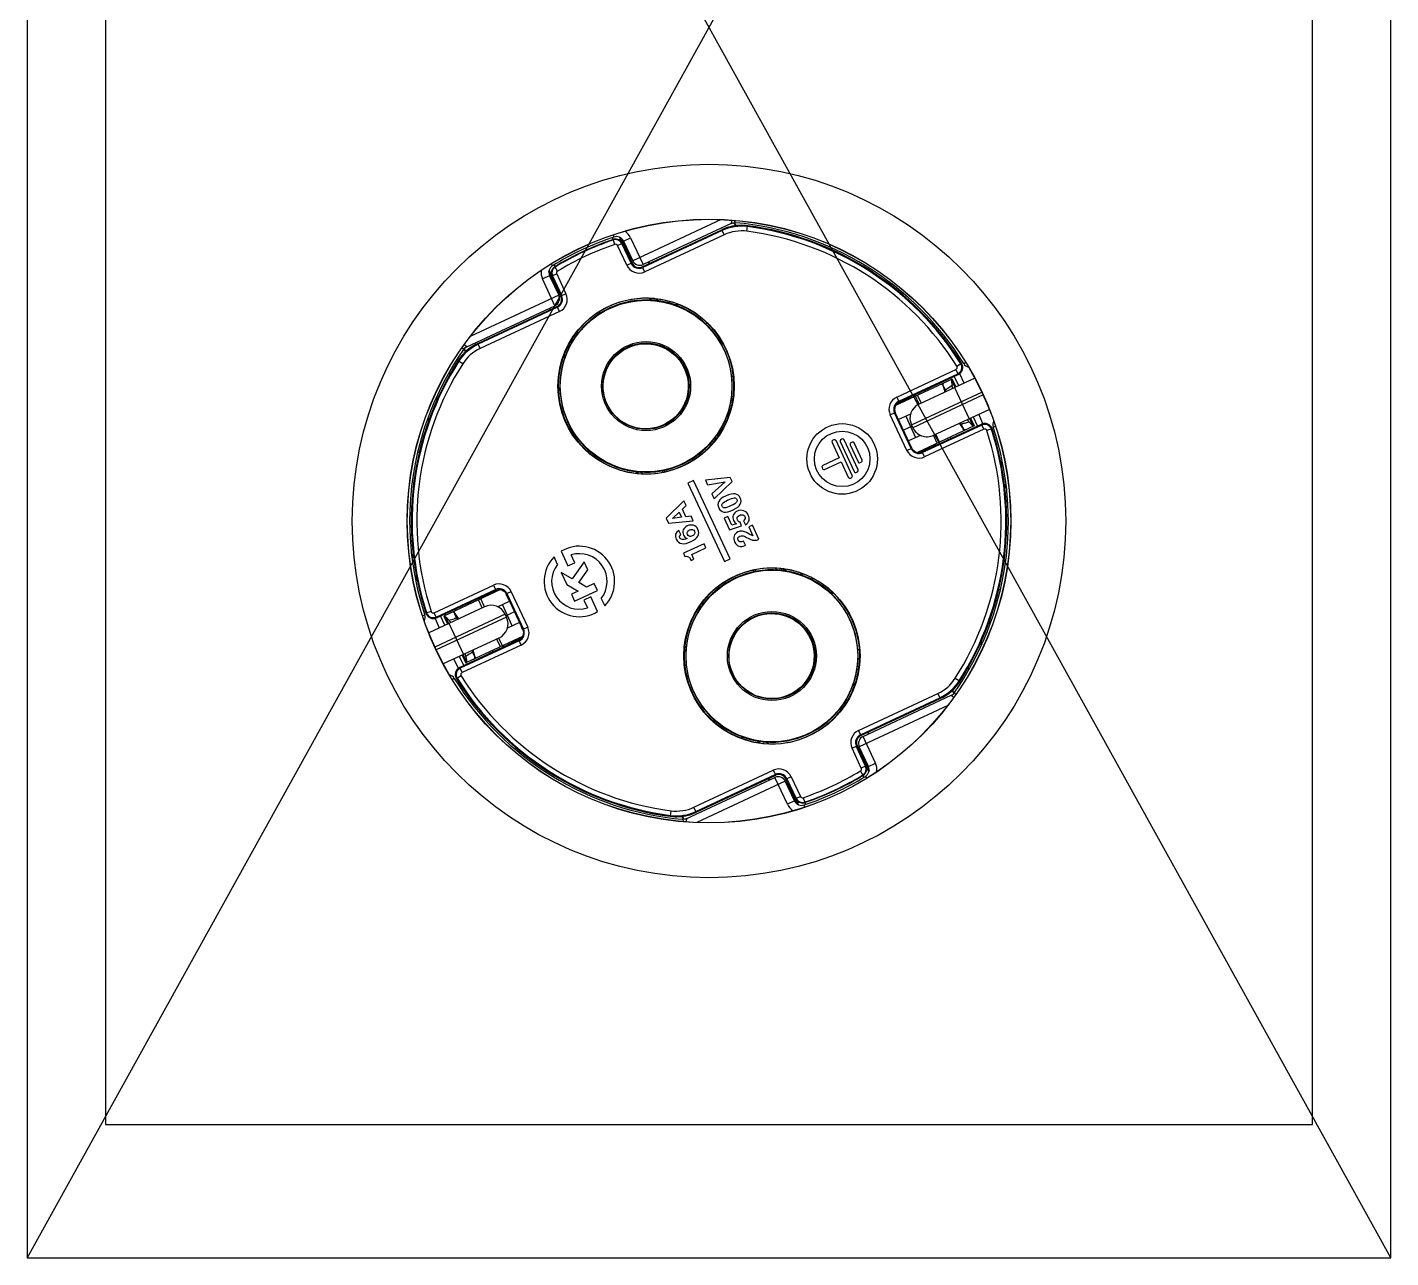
# Model space of a CAD drawing. Header units: millimetres. Extents: x -33000 to 294000, y 0 to 42408.
# Drawn here: x 9940 to 10027, y 3505.7 to 3584.2 of the extents above; entities that cross this region are included whole.
import ezdxf

# ---------------------------------------------------------------- set-up
doc = ezdxf.new("R2010")
doc.units = ezdxf.units.MM
doc.header["$LTSCALE"] = 50
doc.layers.add('arch', color=8, linetype='Continuous')

msp = doc.modelspace()

# ---------------------------------------------------------------- linework, layer by layer
at = {"layer": 'arch'}
for p, q in [((9940, 3662.709), (9940, 3505.709)), ((10027, 3662.709), (9940, 3505.709)), ((10027, 3505.709), (9940, 3662.709)), ((10027, 3505.709), (10027, 3662.709)), ((9945, 3654.209), (9945, 3514.209)), ((10022, 3514.209), (10022, 3654.209)), ((9984.275, 3571.943), (9978.632, 3569.312)), ((9984.925, 3571.694), (9979.296, 3569.07)), ((9984.936, 3571.905), (9984.925, 3571.694)), ((9984.926, 3571.705), (9984.925, 3571.699)), ((9984.925, 3571.699), (9984.925, 3571.696)), ((9984.925, 3571.696), (9984.925, 3571.694)), ((9984.927, 3571.721), (9984.926, 3571.712)), ((9984.926, 3571.712), (9984.926, 3571.705)), ((9984.928, 3571.743), (9984.927, 3571.721)), ((9984.929, 3571.756), (9984.928, 3571.743)), ((9984.93, 3571.784), (9984.929, 3571.756)), ((9984.931, 3571.799), (9984.93, 3571.784)), ((9985.197, 3571.549), (9985.108, 3571.74)), ((9985.114, 3571.891), (9985.18, 3571.739)), ((9985.128, 3571.741), (9985.216, 3571.551)), ((9985.155, 3571.796), (9985.161, 3571.785)), ((9985.169, 3571.764), (9985.173, 3571.756)), ((9985.173, 3571.756), (9985.176, 3571.749)), ((9985.176, 3571.749), (9985.178, 3571.743)), ((9985.178, 3571.743), (9985.18, 3571.74)), ((9985.18, 3571.74), (9985.18, 3571.739)), ((9985.921, 3571.195), (9985.967, 3571.548)), ((9977.387, 3570.671), (9977.332, 3570.789)), ((9977.494, 3570.359), (9977.387, 3570.671)), ((9977.39, 3570.963), (9977.436, 3570.826)), ((9977.976, 3570.426), (9977.797, 3570.808)), ((9977.825, 3570.795), (9978.581, 3569.173)), ((9977.852, 3570.78), (9978.653, 3569.061)), ((9978.048, 3570.563), (9978.501, 3570.774)), ((9978.048, 3570.563), (9978.632, 3569.312)), ((9978.501, 3570.774), (9979.296, 3569.07)), ((9979.246, 3568.931), (9984.31, 3571.292)), ((9984.334, 3571.242), (9979.269, 3568.88)), ((9984.46, 3570.97), (9979.396, 3568.608)), ((9984.46, 3570.97), (9984.31, 3571.292)), ((9977.671, 3570.284), (9977.976, 3570.426)), ((9978.259, 3569.022), (9977.671, 3570.284)), ((9978.531, 3569.149), (9977.942, 3570.41)), ((9973.519, 3568.999), (9973.443, 3569.123)), ((9973.614, 3569.056), (9973.669, 3568.937)), ((9973.84, 3568.655), (9973.669, 3568.937)), ((9978.259, 3569.022), (9978.581, 3569.173)), ((9979.396, 3568.608), (9979.246, 3568.931)), ((9979.682, 3569.135), (9979.638, 3569.229)), ((9979.655, 3569.237), (9979.699, 3569.142)), ((9973.328, 3568.361), (9972.874, 3568.15)), ((9973.669, 3566.446), (9972.874, 3568.15)), ((9974.089, 3566.933), (9973.287, 3568.652)), ((9974.05, 3567.06), (9973.293, 3568.682)), ((9973.301, 3568.711), (9973.479, 3568.329)), ((9973.328, 3568.361), (9973.911, 3567.11)), ((9973.784, 3568.471), (9973.479, 3568.329)), ((9973.512, 3568.345), (9974.1, 3567.083)), ((9973.784, 3568.471), (9974.372, 3567.21)), ((9973.911, 3567.11), (9968.268, 3564.479)), ((9974.372, 3567.21), (9974.05, 3567.06)), ((9968.04, 3563.821), (9973.669, 3566.446)), ((9968.743, 3564.034), (9973.808, 3566.395)), ((9973.832, 3566.345), (9968.767, 3563.983)), ((9973.311, 3566.279), (9973.355, 3566.184)), ((9973.327, 3566.286), (9973.371, 3566.192)), ((9973.958, 3566.073), (9973.808, 3566.395)), ((9979.951, 3566.795), (9979.954, 3566.799)), ((9980.024, 3566.898), (9980.035, 3566.892)), ((9980.162, 3566.821), (9980.135, 3566.88)), ((9980.218, 3566.846), (9980.162, 3566.821)), ((9980.218, 3566.846), (9980.206, 3566.871)), ((9981.477, 3566.551), (9981.349, 3566.491)), ((9981.557, 3566.521), (9981.431, 3566.462)), ((9973.958, 3566.073), (9968.894, 3563.711)), ((9982.984, 3565.691), (9982.994, 3565.69)), ((9983.282, 3565.291), (9983.387, 3565.339)), ((9974.863, 3564.48), (9974.865, 3564.492)), ((9975.075, 3564.736), (9975.041, 3564.734)), ((9998.484, 3564.385), (9998.58, 3564.43)), ((9967.842, 3563.654), (9967.769, 3563.803)), ((9968.04, 3563.821), (9967.872, 3563.947)), ((9967.963, 3563.506), (9967.874, 3563.696)), ((9967.977, 3563.519), (9967.888, 3563.711)), ((9968.894, 3563.711), (9968.744, 3564.034)), ((9974.749, 3564.284), (9974.74, 3564.288)), ((9974.749, 3564.284), (9974.744, 3564.295)), ((9967.782, 3562.737), (9967.482, 3562.928)), ((9974.193, 3563.142), (9974.32, 3563.201)), ((9974.281, 3563.251), (9974.219, 3563.222)), ((9974.331, 3563.232), (9974.281, 3563.251)), ((9999.314, 3562.585), (9999.615, 3562.773)), ((9999.753, 3562.749), (9999.877, 3562.825)), ((9966.907, 3562.172), (9966.961, 3562.055)), ((9966.983, 3562.095), (9966.929, 3562.211)), ((9995.48, 3560.619), (9999.252, 3562.378)), ((9995.606, 3560.347), (9999.379, 3562.106)), ((9995.63, 3560.296), (9999.403, 3562.055)), ((10000.452, 3561.828), (9996.902, 3560.172)), ((9999.145, 3561.935), (9999.419, 3561.346)), ((9999.252, 3562.378), (9999.403, 3562.055)), ((9999.779, 3561.514), (9999.504, 3562.103)), ((9985.073, 3561.724), (9984.968, 3561.675)), ((9984.968, 3561.675), (9984.974, 3561.672)), ((9985.089, 3561.197), (9985.084, 3561.189)), ((9999.015, 3561.764), (9995.401, 3560.079)), ((9996.418, 3558.843), (10000.903, 3560.935)), ((9997.261, 3561.057), (9997.304, 3560.966)), ((9997.28, 3561.066), (9997.322, 3560.975)), ((9997.44, 3561.14), (9997.483, 3561.05)), ((9998.432, 3561.362), (9998.382, 3561.469)), ((9998.559, 3560.941), (9998.439, 3561.365)), ((9998.5, 3561.198), (9998.465, 3561.311)), ((9998.526, 3561.114), (9998.5, 3561.198)), ((9998.56, 3561.001), (9998.526, 3561.114)), ((9998.984, 3561.69), (9999.193, 3561.241)), ((9999.026, 3561.769), (9999.258, 3561.271)), ((9999.167, 3561.229), (10000.097, 3559.235)), ((9995.48, 3560.619), (9995.63, 3560.296)), ((10000.988, 3560.753), (9996.502, 3558.662)), ((9996.902, 3560.172), (9996.627, 3560.761)), ((9997.044, 3560.239), (9996.812, 3560.737)), ((9984.718, 3559.326), (9984.658, 3559.455)), ((9984.688, 3559.535), (9984.747, 3559.407)), ((9995.066, 3559.481), (9995.388, 3559.632)), ((9996.122, 3557.216), (9995.066, 3559.481)), ((9996.394, 3557.342), (9995.337, 3559.608)), ((9996.445, 3557.366), (9995.388, 3559.632)), ((9996.361, 3559.534), (9995.599, 3559.179)), ((9996.053, 3559.39), (9996.687, 3558.03)), ((9997.831, 3558.178), (10001.382, 3559.834)), ((10000.123, 3559.247), (10000.333, 3558.798)), ((10000.188, 3559.277), (10000.42, 3558.778)), ((10000.349, 3559.352), (10000.624, 3558.763)), ((10000.983, 3558.931), (10000.708, 3559.52)), ((9984.196, 3558.294), (9984.146, 3558.401)), ((9984.227, 3558.341), (9984.176, 3558.449)), ((9984.265, 3558.403), (9984.214, 3558.514)), ((9996.46, 3558.752), (9995.916, 3558.499)), ((9996.418, 3558.843), (9996.502, 3558.662)), ((10000.41, 3558.773), (9996.796, 3557.088)), ((9997.109, 3557.124), (10000.882, 3558.883)), ((10000.905, 3558.833), (9997.133, 3557.073)), ((10001.032, 3558.561), (9997.26, 3556.802)), ((9999.734, 3558.589), (9999.486, 3558.953)), ((9999.613, 3558.792), (9999.533, 3558.916)), ((9999.642, 3558.747), (9999.613, 3558.792)), ((9999.709, 3558.644), (9999.642, 3558.747)), ((9999.777, 3558.478), (9999.726, 3558.586)), ((10001.032, 3558.561), (10000.882, 3558.883)), ((10001.569, 3558.585), (10001.23, 3558.475)), ((10001.639, 3558.706), (10001.776, 3558.752)), ((9984.124, 3558.183), (9984.073, 3558.29)), ((9984.108, 3558.158), (9984.106, 3558.146)), ((9991.35, 3557.727), (9991.811, 3556.739)), ((9991.471, 3557.893), (9991.398, 3557.86)), ((9992.643, 3555.615), (9991.604, 3557.845)), ((9991.868, 3557.775), (9992.76, 3555.863)), ((9991.989, 3557.942), (9991.916, 3557.908)), ((9993.013, 3555.981), (9992.122, 3557.893)), ((9992.504, 3557.57), (9993.012, 3556.482)), ((9992.625, 3557.737), (9992.553, 3557.703)), ((9993.265, 3556.601), (9992.758, 3557.688)), ((9996.995, 3558.174), (9996.233, 3557.819)), ((9998.064, 3557.68), (9997.831, 3558.178)), ((9998.207, 3557.746), (9997.974, 3558.245)), ((9998.717, 3557.984), (9998.759, 3557.894)), ((9998.877, 3558.059), (9998.92, 3557.968)), ((9976.109, 3556.853), (9976.137, 3556.873)), ((9976.181, 3556.861), (9976.137, 3556.873)), ((9976.139, 3556.832), (9976.181, 3556.861)), ((9976.268, 3556.737), (9976.181, 3556.861)), ((9982.863, 3556.984), (9982.904, 3556.895)), ((9982.868, 3556.972), (9982.978, 3557.023)), ((9982.927, 3556.895), (9982.904, 3556.895)), ((9983.007, 3556.96), (9982.96, 3557.061)), ((9991.811, 3556.739), (9990.759, 3556.249)), ((9996.122, 3557.216), (9996.445, 3557.366)), ((9997.26, 3556.802), (9997.109, 3557.124)), ((9979.007, 3555.838), (9978.837, 3555.759)), ((9978.946, 3555.74), (9978.935, 3555.746)), ((9979.266, 3555.738), (9979.227, 3555.72)), ((9980.513, 3555.92), (9980.56, 3555.819)), ((9980.676, 3555.856), (9980.635, 3555.945)), ((9980.661, 3555.839), (9980.676, 3555.856)), ((9990.711, 3556.116), (9990.745, 3556.043)), ((9990.878, 3555.995), (9991.929, 3556.485)), ((9991.929, 3556.485), (9992.39, 3555.497)), ((9992.893, 3555.814), (9992.965, 3555.848)), ((9993.144, 3556.434), (9993.217, 3556.468)), ((10002.296, 3556.116), (10002.113, 3556.509)), ((9982.519, 3555.286), (9982.157, 3555.117)), ((9982.157, 3555.117), (9984.481, 3550.132)), ((9984.843, 3550.301), (9982.519, 3555.286)), ((9984.85, 3555.493), (9983.273, 3555.325)), ((9983.273, 3555.325), (9983.413, 3555.025)), ((9983.413, 3555.025), (9984.54, 3555.2)), ((9984.54, 3555.2), (9983.686, 3554.44)), ((9983.83, 3554.132), (9984.972, 3555.232)), ((9984.972, 3555.232), (9984.85, 3555.493)), ((9992.522, 3555.449), (9992.595, 3555.483)), ((10002.349, 3555.062), (10002.489, 3554.764)), ((9981.904, 3554.002), (9980.769, 3552.887)), ((9982.045, 3553.7), (9981.904, 3554.002)), ((9983.686, 3554.44), (9983.83, 3554.132)), ((9981.168, 3552.875), (9981.596, 3553.28)), ((9981.596, 3553.28), (9981.752, 3552.946)), ((9981.803, 3553.472), (9982.045, 3553.7)), ((9982.032, 3552.98), (9981.803, 3553.472)), ((9980.769, 3552.887), (9980.915, 3552.574)), ((9980.915, 3552.574), (9982.499, 3552.726)), ((9981.752, 3552.946), (9981.168, 3552.875)), ((9982.362, 3553.019), (9982.032, 3552.98)), ((9982.499, 3552.726), (9982.362, 3553.019)), ((9984.699, 3552.99), (9984.468, 3552.882)), ((9984.468, 3552.882), (9984.808, 3552.155)), ((9984.956, 3552.439), (9984.699, 3552.99)), ((9984.808, 3552.155), (9985.584, 3552.399)), ((9985.252, 3552.532), (9984.956, 3552.439)), ((9985.584, 3552.399), (9985.486, 3552.635)), ((9985.703, 3552.73), (9985.827, 3552.462)), ((9986.272, 3552.442), (9986.042, 3552.335)), ((9986.042, 3552.335), (9986.307, 3551.766)), ((9986.689, 3551.548), (9986.272, 3552.442)), ((9981.698, 3551.844), (9981.573, 3552.112)), ((9985.824, 3551.161), (9985.699, 3551.429)), ((9986.104, 3551.85), (9985.99, 3551.915)), ((9986.646, 3551.528), (9986.689, 3551.548)), ((9964.651, 3550.356), (9964.511, 3550.654)), ((9974.066, 3550.778), (9974.502, 3549.843)), ((9974.939, 3550.046), (9974.708, 3550.544)), ((9983.181, 3551.263), (9981.868, 3550.651)), ((9981.868, 3550.651), (9981.963, 3550.447)), ((9982.397, 3550.579), (9983.303, 3551.002)), ((9982.539, 3550.275), (9982.397, 3550.579)), ((9983.303, 3551.002), (9983.181, 3551.263)), ((9973.835, 3549.942), (9973.613, 3550.417)), ((9974.502, 3549.843), (9974.939, 3550.046)), ((9975.534, 3550.103), (9974.776, 3549.021)), ((9975.77, 3549.598), (9975.534, 3550.103)), ((9982.358, 3550.19), (9982.539, 3550.275)), ((9984.481, 3550.132), (9984.843, 3550.301)), ((9988.054, 3549.678), (9988.065, 3549.672)), ((9988.094, 3549.668), (9988.144, 3549.561)), ((9988.226, 3549.652), (9988.276, 3549.545)), ((9988.332, 3549.537), (9988.282, 3549.645)), ((9988.405, 3549.524), (9988.354, 3549.635)), ((9964.704, 3549.302), (9964.887, 3548.909)), ((9974.076, 3549.425), (9974.431, 3548.663)), ((9974.776, 3549.021), (9974.076, 3549.425)), ((9975.196, 3548.778), (9975.77, 3549.598)), ((9975.691, 3548.492), (9975.196, 3548.778)), ((9986.339, 3549.58), (9986.324, 3549.562)), ((9986.324, 3549.562), (9986.365, 3549.473)), ((9986.36, 3549.485), (9986.469, 3549.536)), ((9986.487, 3549.498), (9986.44, 3549.599)), ((9989.412, 3549.26), (9989.351, 3549.389)), ((9989.433, 3549.359), (9989.492, 3549.231)), ((9965.968, 3546.857), (9969.74, 3548.616)), ((9966.095, 3546.585), (9969.867, 3548.345)), ((9966.118, 3546.535), (9969.891, 3548.294)), ((9970.204, 3548.33), (9966.59, 3546.645)), ((9969.74, 3548.616), (9969.891, 3548.294)), ((9970.606, 3548.076), (9970.555, 3548.052)), ((9970.555, 3548.052), (9971.612, 3545.786)), ((9970.878, 3548.202), (9970.606, 3548.076)), ((9970.606, 3548.076), (9971.663, 3545.81)), ((9970.878, 3548.202), (9971.934, 3545.937)), ((9974.431, 3548.663), (9975.157, 3548.243)), ((9975.157, 3548.243), (9974.722, 3548.04)), ((9974.722, 3548.04), (9974.926, 3547.603)), ((9974.926, 3547.603), (9976.383, 3548.283)), ((9975.958, 3547.863), (9975.521, 3547.659)), ((9976.179, 3548.72), (9975.691, 3548.492)), ((9976.394, 3546.927), (9975.958, 3547.863)), ((9976.383, 3548.283), (9976.179, 3548.72)), ((9983.993, 3548.458), (9984.04, 3548.357)), ((9984.073, 3548.523), (9984.096, 3548.523)), ((9984.137, 3548.434), (9984.096, 3548.523)), ((9991.014, 3548.471), (9991.023, 3548.471)), ((9991.312, 3548.071), (9991.417, 3548.12)), ((9969.169, 3547.24), (9965.618, 3545.584)), ((9968.123, 3547.359), (9968.08, 3547.45)), ((9968.283, 3547.434), (9968.241, 3547.524)), ((9969.026, 3547.173), (9968.793, 3547.672)), ((9969.169, 3547.24), (9968.936, 3547.738)), ((9970.005, 3547.244), (9970.767, 3547.599)), ((9970.947, 3546.028), (9970.313, 3547.388)), ((9975.521, 3547.659), (9975.752, 3547.161)), ((9976.625, 3547.763), (9976.847, 3547.288)), ((9983.009, 3547.256), (9982.839, 3547.176)), ((9982.892, 3547.26), (9982.894, 3547.272)), ((9983.099, 3547.518), (9983.061, 3547.5)), ((9965.361, 3546.712), (9965.224, 3546.666)), ((9965.77, 3546.943), (9965.431, 3546.833)), ((9966.118, 3546.535), (9965.968, 3546.857)), ((9970.498, 3546.756), (9966.012, 3544.665)), ((9966.017, 3546.487), (9966.292, 3545.898)), ((9970.582, 3546.575), (9966.097, 3544.483)), ((9966.651, 3546.066), (9966.376, 3546.655)), ((9966.58, 3546.64), (9966.812, 3546.141)), ((9966.667, 3546.62), (9966.877, 3546.171)), ((9966.903, 3546.183), (9967.833, 3544.189)), ((9967.273, 3546.832), (9967.223, 3546.94)), ((9967.266, 3546.829), (9967.514, 3546.465)), ((9967.367, 3546.657), (9967.291, 3546.774)), ((9967.391, 3546.621), (9967.367, 3546.657)), ((9967.454, 3546.523), (9967.391, 3546.621)), ((9967.467, 3546.502), (9967.454, 3546.523)), ((9970.582, 3546.575), (9970.498, 3546.756)), ((9971.084, 3546.919), (9970.54, 3546.666)), ((9971.401, 3546.239), (9970.639, 3545.884)), ((9971.599, 3545.339), (9967.985, 3543.654)), ((9971.663, 3545.81), (9971.612, 3545.786)), ((9971.934, 3545.937), (9971.663, 3545.81)), ((9970.098, 3545.246), (9966.548, 3543.59)), ((9971.37, 3545.122), (9967.597, 3543.363)), ((9971.394, 3545.071), (9967.621, 3543.312)), ((9971.52, 3544.799), (9967.748, 3543.04)), ((9968.475, 3544.303), (9968.44, 3544.417)), ((9968.441, 3544.477), (9968.561, 3544.053)), ((9969.72, 3544.352), (9969.678, 3544.443)), ((9969.739, 3544.361), (9969.696, 3544.452)), ((9970.188, 3544.681), (9969.956, 3545.179)), ((9970.373, 3544.657), (9970.098, 3545.246)), ((9971.52, 3544.799), (9971.37, 3545.122)), ((9981.924, 3544.384), (9981.957, 3544.392)), ((9981.927, 3544.42), (9981.976, 3544.434)), ((9981.937, 3544.58), (9981.976, 3544.434)), ((9981.976, 3544.434), (9981.957, 3544.392)), ((9993.103, 3544.504), (9992.998, 3544.455)), ((9992.998, 3544.455), (9993.004, 3544.452)), ((9967.221, 3543.904), (9967.496, 3543.315)), ((9967.855, 3543.483), (9967.581, 3544.072)), ((9967.742, 3544.147), (9967.974, 3543.649)), ((9967.807, 3544.177), (9968.016, 3543.728)), ((9968.374, 3544.333), (9968.367, 3544.327)), ((9968.499, 3544.225), (9968.475, 3544.303)), ((9968.535, 3544.107), (9968.499, 3544.225)), ((9968.618, 3543.949), (9968.568, 3544.056)), ((9969.56, 3544.278), (9969.517, 3544.368)), ((9993.119, 3543.977), (9993.113, 3543.969)), ((9967.247, 3542.669), (9967.123, 3542.593)), ((9967.686, 3542.833), (9967.385, 3542.645)), ((9967.748, 3543.04), (9967.597, 3543.363)), ((9999.218, 3542.681), (9999.518, 3542.49)), ((10000.017, 3543.323), (10000.071, 3543.208)), ((10000.039, 3543.363), (10000.093, 3543.246)), ((9992.803, 3542.262), (9992.675, 3542.202)), ((9992.831, 3542.342), (9992.706, 3542.284)), ((9999.023, 3541.899), (9999.112, 3541.708)), ((9999.037, 3541.912), (9999.126, 3541.722)), ((9968.517, 3541.033), (9968.42, 3540.988)), ((9992.137, 3540.938), (9992.135, 3540.926)), ((9992.22, 3541.107), (9992.165, 3541.081)), ((9992.165, 3541.081), (9992.192, 3541.023)), ((9992.22, 3541.107), (9992.231, 3541.083)), ((9993.042, 3539.345), (9998.106, 3541.707)), ((9998.732, 3540.939), (9993.089, 3538.308)), ((9993.168, 3539.073), (9998.233, 3541.435)), ((9993.192, 3539.023), (9998.257, 3541.384)), ((9993.331, 3538.972), (9998.96, 3541.597)), ((9998.106, 3541.707), (9998.256, 3541.384)), ((9998.96, 3541.597), (9999.128, 3541.471)), ((9999.158, 3541.764), (9999.231, 3541.615)), ((9993.042, 3539.345), (9993.192, 3539.023)), ((9993.673, 3539.132), (9993.629, 3539.226)), ((9993.689, 3539.139), (9993.645, 3539.234)), ((9985.509, 3538.873), (9985.637, 3538.932)), ((9985.65, 3538.871), (9985.587, 3538.842)), ((9985.668, 3538.921), (9985.65, 3538.871)), ((9986.742, 3538.565), (9986.739, 3538.556)), ((9986.742, 3538.565), (9986.747, 3538.555)), ((9986.976, 3538.52), (9986.965, 3538.526)), ((9987.295, 3538.521), (9987.274, 3538.5)), ((9992.628, 3538.208), (9992.95, 3538.358)), ((9993.488, 3537.073), (9992.9, 3538.335)), ((9992.911, 3538.485), (9993.713, 3536.766)), ((9992.95, 3538.358), (9993.707, 3536.736)), ((9993.672, 3537.057), (9993.089, 3538.308)), ((9994.126, 3537.268), (9993.331, 3538.972)), ((9993.216, 3536.947), (9992.628, 3538.208)), ((9982.54, 3534.448), (9987.604, 3536.81)), ((9987.604, 3536.81), (9987.754, 3536.487)), ((9993.331, 3536.481), (9993.16, 3536.763)), ((9993.521, 3537.089), (9993.216, 3536.947)), ((9993.699, 3536.707), (9993.521, 3537.089)), ((9993.672, 3537.057), (9994.126, 3537.268)), ((9982.075, 3533.724), (9987.704, 3536.348)), ((9982.666, 3534.176), (9987.731, 3536.538)), ((9982.69, 3534.126), (9987.754, 3536.487)), ((9988.368, 3536.107), (9982.725, 3533.475)), ((9987.345, 3536.181), (9987.301, 3536.276)), ((9987.318, 3536.284), (9987.362, 3536.189)), ((9988.499, 3534.644), (9987.704, 3536.348)), ((9989.148, 3534.638), (9988.347, 3536.357)), ((9988.952, 3534.855), (9988.368, 3536.107)), ((9988.741, 3536.396), (9988.419, 3536.245)), ((9988.419, 3536.245), (9989.175, 3534.623)), ((9988.469, 3536.269), (9989.058, 3535.008)), ((9988.741, 3536.396), (9989.329, 3535.134)), ((9993.386, 3536.362), (9993.331, 3536.481)), ((9993.481, 3536.419), (9993.557, 3536.295)), ((9988.952, 3534.855), (9988.499, 3534.644)), ((9989.329, 3535.134), (9989.024, 3534.992)), ((9989.024, 3534.992), (9989.203, 3534.61)), ((9989.506, 3535.059), (9989.613, 3534.747)), ((9981.033, 3533.87), (9981.079, 3534.223)), ((9982.69, 3534.126), (9982.54, 3534.448)), ((9989.61, 3534.455), (9989.564, 3534.592)), ((9989.613, 3534.747), (9989.668, 3534.629)), ((9981.872, 3533.677), (9981.784, 3533.867)), ((9981.892, 3533.678), (9981.803, 3533.869)), ((9981.82, 3533.678), (9981.82, 3533.679)), ((9981.886, 3533.527), (9981.82, 3533.679)), ((9981.822, 3533.675), (9981.82, 3533.678)), ((9981.824, 3533.669), (9981.822, 3533.675)), ((9981.827, 3533.662), (9981.824, 3533.669)), ((9981.831, 3533.654), (9981.827, 3533.662)), ((9981.845, 3533.622), (9981.839, 3533.634)), ((9982.064, 3533.513), (9982.075, 3533.724)), ((9982.069, 3533.619), (9982.07, 3533.634)), ((9982.07, 3533.634), (9982.071, 3533.662)), ((9982.071, 3533.662), (9982.072, 3533.675)), ((9982.073, 3533.697), (9982.074, 3533.706)), ((9982.074, 3533.713), (9982.075, 3533.719)), ((9982.074, 3533.706), (9982.074, 3533.713)), ((9982.075, 3533.722), (9982.075, 3533.724)), ((9982.075, 3533.719), (9982.075, 3533.722)), ((9945, 3514.209), (10022, 3514.209)), ((9940, 3505.709), (10027, 3505.709))]:
    msp.add_line(p, q, dxfattribs=at)
for centre, radius in [((9983.5, 3552.709), 22.759), ((9983.5, 3552.709), 19.26), ((9983.5, 3552.709), 19.25), ((9979.485, 3561.319), 5.626), ((9979.485, 3561.319), 5.474), ((9979.485, 3561.319), 2.841), ((9979.485, 3561.319), 2.753), ((9991.997, 3556.671), 2.25), ((9991.997, 3556.671), 1.77), ((9987.515, 3544.099), 5.626), ((9987.515, 3544.099), 5.474), ((9987.515, 3544.099), 2.841), ((9987.515, 3544.099), 2.753)]:
    msp.add_circle(centre, radius, dxfattribs=at)
for centre, radius, start, end in [((9985.578, 3568.574), 3, 82.53825, 115), ((9985.578, 3568.574), 2.944, 82.53826, 115), ((9985.581, 3568.566), 3.008, 104.19701, 114.37192), ((9985.578, 3568.571), 3.003, 93.36194, 104.17613), ((9983.5, 3552.709), 19.104, 31.70462, 84.95393), ((9985.577, 3568.566), 3.008, 82.5537, 93.34092), ((9983.5, 3552.709), 18.944, 31.9857, 82.53826), ((9983.5, 3552.709), 19, 31.9857, 82.53826), ((9983.5, 3552.709), 19.104, 108.50514, 121.49486), ((9983.5, 3552.709), 18.974, 108.79373, 121.20627), ((9983.5, 3552.709), 18.944, 108.79373, 121.20627), ((9977.54, 3570.223), 0.444, 25, 108.79373), ((9977.595, 3570.352), 0.5, 24.99928, 108.50586), ((9985.571, 3568.589), 2.983, 114.38317, 114.9999), ((9985.578, 3568.574), 2.644, 82.53826, 115), ((9983.5, 3552.709), 18.644, 31.9857, 82.53826), ((9983.5, 3552.709), 18.644, 108.79373, 121.20627), ((9977.54, 3570.223), 0.144, 25, 108.79373), ((9973.781, 3568.573), 0.5, 121.49414, 205.00072), ((9973.915, 3568.532), 0.444, 121.20627, 205), ((9973.918, 3568.526), 0.481, 130.29758, 138.1026), ((9973.918, 3568.527), 0.48, 121.24856, 130.34544), ((9979.034, 3569.384), 0.856, 205, 295), ((9979.034, 3569.384), 0.556, 205, 295), ((9979.034, 3569.384), 0.5, 205, 295), ((9979.085, 3569.523), 0.5, 205.01169, 294.98831), ((9973.915, 3568.532), 0.144, 121.20627, 205), ((9973.458, 3566.899), 0.5, 295.01169, 24.98831), ((9973.597, 3566.848), 0.5, 295, 25), ((9973.597, 3566.848), 0.556, 295, 25), ((9973.597, 3566.848), 0.856, 295, 25), ((9979.485, 3561.319), 5.605, 84.48043, 145.51957), ((9979.485, 3561.319), 5.496, 85.13335, 144.86665), ((9979.485, 3561.319), 5.5, 46.32369, 85.10855), ((9980.084, 3567.39), 0.501, 257.79014, 264.35417), ((9979.485, 3561.319), 5.6, 51.32896, 84.36571), ((9980.943, 3567.185), 0.861, 205, 208.69256), ((9980.943, 3567.185), 0.8, 205, 211.79918), ((9983.297, 3566.081), 0.5, 231.34135, 237.83999), ((9979.485, 3561.319), 5.605, 358.75016, 51.24984), ((9979.485, 3561.319), 5.495, 3.71361, 46.28639), ((9979.485, 3561.319), 5.6, 145.63429, 264.36571), ((9979.485, 3561.319), 5.5, 144.89146, 265.00042), ((9974.451, 3564.761), 0.499, 325.65311, 332.48429), ((9983.5, 3552.709), 19.104, 145.04607, 198.29538), ((9970.011, 3561.315), 3, 115, 147.46174), ((9970.011, 3561.315), 2.944, 115, 147.46174), ((9970.011, 3561.315), 2.644, 115, 147.46174), ((9970.011, 3561.315), 3, 128.21964, 133.04214), ((9970.008, 3561.319), 2.994, 125.8106, 128.21861), ((9970.016, 3561.308), 3.008, 115.55005, 125.80127), ((9970.004, 3561.33), 2.983, 115.00008, 115.53834), ((9983.5, 3552.709), 19, 147.46174, 198.0143), ((9983.5, 3552.709), 18.944, 147.46174, 198.0143), ((9983.5, 3552.709), 18.644, 147.46174, 198.0143), ((9970.018, 3561.31), 3.008, 136.65742, 147.44629), ((9970.008, 3561.318), 2.996, 133.04269, 136.6473), ((9999.191, 3562.509), 0.444, 295, 31.9857), ((9999.191, 3562.509), 0.5, 295, 31.9857), ((10000.179, 3563.012), 0.5, 211.70671, 255.8445), ((9999.191, 3562.509), 0.144, 295, 31.9857), ((9979.485, 3561.319), 5.5, 324.99958, 3.67631), ((9979.485, 3561.319), 5.6, 325.63429, 358.67103), ((9985.583, 3561.177), 0.5, 172.16162, 178.65865), ((9998.674, 3560.967), 0.119, 163.05397, 170.86604), ((9997.778, 3561.159), 0.798, 348.58151, 354.33355), ((9995.353, 3560.028), 3.352, 16.44735, 16.87629), ((9995.36, 3560.03), 3.345, 15.99818, 16.44735), ((9997.801, 3561.157), 0.775, 354.35753, 355.55279), ((9997.424, 3560.627), 1.242, 20.30692, 22.24397), ((10002.057, 3556.452), 5.766, 126.52212, 126.97997), ((10001.882, 3556.687), 5.472, 126.08513, 126.52172), ((10001.66, 3556.994), 5.094, 125.11122, 126.09099), ((9965.137, 3560.145), 1.025, 14.27442, 22.99716), ((9965.137, 3560.145), 1.1, 18.9917, 26.60467), ((9995.841, 3559.843), 0.856, 115, 205), ((9995.841, 3559.843), 0.556, 115, 205), ((9995.841, 3559.843), 0.5, 115, 205), ((9952.56, 3649.393), 98.991, 295.69845, 295.9269), ((9967.545, 3618.671), 64.81, 295.88743, 296.4885), ((9997.324, 3559.266), 1, 115, 205), ((9977.54, 3598.595), 42.383, 296.49941, 296.76638), ((9965.137, 3560.145), 1.025, 292.75144, 301.45267), ((9965.137, 3560.145), 0.725, 327.03905, 349.7015), ((9965.137, 3560.145), 1.1, 289.33393, 296.93577), ((9997.409, 3559.084), 1, 205, 295), ((9983.5, 3552.709), 19.104, 325.04607, 18.29538), ((9983.5, 3552.709), 18.644, 327.46174, 18.0143), ((9983.5, 3552.709), 18.944, 327.46174, 18.0143), ((9996.729, 3557.086), 3.348, 33.12351, 34.00156), ((9999.575, 3559.017), 0.11, 230.91296, 239.12438), ((9999.579, 3559.025), 0.119, 239.13396, 246.94603), ((9983.5, 3552.709), 19, 327.46174, 18.0143), ((9999.153, 3558.218), 0.794, 54.48276, 61.4274), ((10000.975, 3559.689), 1.59, 208.14826, 209.71712), ((9998.365, 3564.223), 5.462, 283.00108, 283.58202), ((9998.515, 3558.286), 1.242, 27.75681, 29.69383), ((9998.406, 3564.055), 5.289, 283.58199, 284.18576), ((9998.481, 3563.764), 4.988, 284.17594, 285.46667), ((9999.995, 3558.729), 0.298, 196.58244, 198.03514), ((9999.041, 3558.238), 1.324, 37.51942, 39.15817), ((10001.093, 3558.43), 0.5, 18.0143, 115), ((10001.094, 3558.426), 0.504, 95.70776, 114.92101), ((10001.093, 3558.43), 0.444, 18.0143, 115), ((10001.093, 3558.43), 0.144, 18.0143, 115), ((10001.093, 3558.429), 0.502, 79.67949, 95.59879), ((10001.092, 3558.429), 0.502, 37.3334, 54.37051), ((10001.093, 3558.43), 0.5, 30.91831, 37.26226), ((10001.091, 3558.429), 0.503, 18.06324, 30.93386), ((10002.113, 3558.863), 0.5, 154.16712, 198.29328), ((9965.137, 3560.145), 2.326, 269.00666, 271.57881), ((9965.137, 3560.145), 2, 271.51755, 274.71332), ((9979.485, 3561.319), 5.496, 265.02449, 324.97551), ((9979.485, 3561.319), 5.605, 307.88564, 325.51957), ((9984.52, 3557.876), 0.499, 145.65498, 152.85895), ((9991.441, 3557.769), 0.1, 115, 205), ((9991.513, 3557.803), 0.1, 25, 115), ((9991.959, 3557.817), 0.1, 115, 205), ((9992.031, 3557.851), 0.1, 25, 115), ((9992.595, 3557.612), 0.1, 115, 205), ((9992.668, 3557.646), 0.1, 25, 115), ((10026.936, 3490.919), 72.643, 113.53664, 114.10627), ((10014.603, 3519.15), 41.837, 113.21935, 113.49167), ((9965.137, 3560.145), 3.058, 265.78166, 267.68247), ((9975.85, 3557.283), 0.5, 305.01788, 313.0262), ((9975.894, 3557.271), 0.5, 305.0049, 311.04631), ((9975.893, 3557.273), 0.703, 306.36469, 314.912), ((9979.485, 3561.319), 5.591, 282.30177, 307.69823), ((9993.175, 3556.558), 0.1, 295, 25), ((9996.898, 3557.577), 0.856, 205, 295), ((9996.898, 3557.577), 0.556, 205, 295), ((9996.898, 3557.577), 0.5, 205, 295), ((10039.477, 3462.852), 103.385, 114.09763, 114.29721), ((9978.886, 3555.247), 0.501, 77.32992, 84.35278), ((9979.485, 3561.319), 5.605, 264.48043, 282.11436), ((9978.965, 3555.347), 0.499, 79.93584, 85.01709), ((9990.802, 3556.158), 0.1, 115, 205), ((9990.835, 3556.085), 0.1, 205, 295), ((9992.85, 3555.905), 0.1, 205, 295), ((9992.923, 3555.939), 0.1, 295, 25), ((9993.102, 3556.525), 0.1, 205, 295), ((9992.48, 3555.539), 0.1, 205, 295), ((9992.553, 3555.573), 0.1, 295, 25), ((9986.419, 3552.158), 0.675, 253.48443, 272.64158), ((9975.23, 3548.853), 2.25, 315.93652, 121.15393), ((9975.23, 3548.853), 1.77, 322.01587, 107.16787), ((9975.23, 3548.853), 2.25, 135.93652, 301.15393), ((9975.23, 3548.853), 1.77, 142.01587, 287.16787), ((9987.515, 3544.099), 5.605, 84.48043, 102.11436), ((9988.114, 3550.171), 0.501, 257.32992, 264.35278), ((9987.515, 3544.099), 5.6, 51.32896, 84.36571), ((9987.515, 3544.099), 5.496, 85.02449, 144.97551), ((9987.515, 3544.099), 5.591, 102.30177, 127.69823), ((9988.035, 3550.071), 0.499, 259.93584, 265.01709), ((9987.515, 3544.099), 5.5, 46.32369, 85.00042), ((9952.583, 3585.835), 41.365, 293.23228, 293.45146), ((9940.656, 3613.164), 71.184, 293.50398, 294.09715), ((9927.621, 3642.347), 103.145, 294.08814, 294.29704), ((9970.102, 3547.841), 0.856, 25, 115), ((9970.102, 3547.841), 0.556, 25, 115), ((9987.515, 3544.099), 5.605, 127.88564, 145.51957), ((9991.326, 3548.862), 0.5, 231.34135, 237.84103), ((9987.515, 3544.099), 5.605, 358.75016, 51.24984), ((9987.515, 3544.099), 5.495, 3.71361, 46.28639), ((10001.863, 3545.273), 3.058, 85.78166, 87.68103), ((9969.591, 3546.334), 1, 25, 115), ((9987.515, 3544.099), 5.6, 145.63429, 264.36571), ((9987.515, 3544.099), 5.5, 144.99958, 265.10855), ((9982.48, 3547.542), 0.499, 325.65498, 332.85895), ((10001.863, 3545.273), 2, 91.51755, 94.71287), ((10001.863, 3545.273), 2.326, 89.00666, 91.58037), ((9964.887, 3546.555), 0.5, 334.16712, 18.29328), ((9965.907, 3546.988), 0.5, 198.0143, 295), ((9965.907, 3546.988), 0.444, 198.0143, 295), ((9965.907, 3546.988), 0.144, 198.0143, 295), ((9967.96, 3547.18), 1.325, 217.51902, 219.16768), ((9968.545, 3541.552), 5.094, 103.90901, 104.88878), ((9968.636, 3541.185), 5.472, 103.47828, 103.91487), ((9968.705, 3540.899), 5.766, 103.02003, 103.47788), ((9968.485, 3547.132), 1.242, 207.75603, 209.69308), ((9967.836, 3547.184), 0.775, 234.44721, 235.64247), ((9967.847, 3547.2), 0.794, 235.65731, 240.28902), ((9967.856, 3547.216), 0.813, 240.276, 241.39804), ((9970.271, 3548.332), 3.348, 213.12348, 214.00158), ((9967.421, 3546.393), 0.119, 59.13396, 66.94603), ((9967.425, 3546.401), 0.11, 50.91296, 59.12438), ((9969.676, 3546.152), 1, 295, 25), ((10001.863, 3545.273), 1.025, 112.75144, 121.45417), ((10001.863, 3545.273), 1.1, 109.33393, 116.93626), ((9971.159, 3545.575), 0.556, 295, 25), ((9971.159, 3545.575), 0.856, 295, 25), ((10001.863, 3545.273), 0.725, 147.03905, 169.7015), ((9967.329, 3543.974), 1.149, 21.83852, 23.81122), ((9966.92, 3543.809), 1.59, 20.28288, 21.85174), ((9971.64, 3545.388), 3.345, 195.99819, 196.44734), ((9969.218, 3544.259), 0.794, 168.5726, 175.51724), ((9971.648, 3545.39), 3.352, 196.44734, 196.87626), ((9968.326, 3544.451), 0.119, 343.05397, 350.86604), ((9988.897, 3507.942), 41.13, 116.55306, 116.77385), ((9998.831, 3488.021), 63.391, 115.86716, 116.53589), ((10014.722, 3455.442), 99.639, 115.69917, 115.91603), ((9982.106, 3543.948), 0.703, 95.09234, 103.63532), ((9982.086, 3543.909), 0.5, 96.97357, 104.98212), ((9982.106, 3543.951), 0.5, 98.95126, 104.9951), ((9987.515, 3544.099), 5.5, 324.89146, 3.67631), ((10001.863, 3545.273), 1.1, 198.99252, 206.60467), ((10001.863, 3545.273), 1.025, 194.27634, 202.99716), ((9965.313, 3548.464), 5.141, 305.18779, 305.94315), ((9965.216, 3548.598), 5.307, 305.94176, 306.41741), ((9965.115, 3548.735), 5.477, 306.51929, 306.99842), ((9969.576, 3544.791), 1.242, 200.30617, 202.24319), ((9987.515, 3544.099), 5.6, 325.63429, 358.67103), ((9993.613, 3543.958), 0.5, 172.16267, 178.65866), ((9966.821, 3542.406), 0.5, 31.70671, 75.8445), ((9983.5, 3552.709), 19.104, 211.70462, 264.95393), ((9967.809, 3542.909), 0.5, 115, 211.9857), ((9967.811, 3542.91), 0.502, 175.62948, 192.6666), ((9967.812, 3542.911), 0.504, 192.7632, 205.41954), ((9967.807, 3542.908), 0.498, 205.40972, 211.96944), ((9967.809, 3542.909), 0.444, 115, 211.9857), ((9967.81, 3542.908), 0.502, 134.40121, 150.32051), ((9983.5, 3552.709), 19, 211.9857, 262.53826), ((9983.5, 3552.709), 18.944, 211.9857, 262.53826), ((9967.811, 3542.906), 0.504, 115.07899, 134.29224), ((9967.809, 3542.909), 0.144, 115, 211.9857), ((9983.5, 3552.709), 18.644, 211.9857, 262.53826), ((9996.989, 3544.103), 2.644, 295, 327.46174), ((9996.989, 3544.103), 2.944, 295, 327.46174), ((9996.989, 3544.103), 3, 295, 327.46175), ((9996.989, 3544.103), 3, 308.21945, 313.04583), ((9996.992, 3544.1), 2.996, 313.04638, 316.64896), ((9996.982, 3544.108), 3.008, 316.65908, 327.4463), ((9987.515, 3544.099), 5.605, 264.48043, 325.51957), ((9987.515, 3544.099), 5.496, 265.13335, 324.86665), ((9992.549, 3540.657), 0.499, 145.65311, 152.48429), ((9992.945, 3541.445), 0.861, 201.30744, 205), ((9992.945, 3541.445), 0.8, 198.20082, 205), ((9996.996, 3544.088), 2.983, 295.0001, 295.61683), ((9996.984, 3544.11), 3.008, 295.62808, 305.80299), ((9996.992, 3544.099), 2.994, 305.81229, 308.2184), ((9993.403, 3538.57), 0.856, 115, 205), ((9986.916, 3538.028), 0.501, 77.79014, 84.35417), ((9993.403, 3538.57), 0.556, 115, 205), ((9993.403, 3538.57), 0.5, 115, 205), ((9993.542, 3538.519), 0.5, 115.01169, 204.98831), ((9987.966, 3536.034), 0.856, 25, 115), ((9987.966, 3536.034), 0.556, 25, 115), ((9983.5, 3552.709), 18.644, 288.79373, 301.20627), ((9993.085, 3536.886), 0.144, 301.20627, 25), ((9993.085, 3536.886), 0.444, 301.20627, 25), ((9993.081, 3536.892), 0.481, 310.25125, 318.39317), ((9993.219, 3536.845), 0.5, 301.49414, 25.00072), ((9987.915, 3535.895), 0.5, 25.01169, 114.98831), ((9987.966, 3536.034), 0.5, 25, 115), ((9983.5, 3552.709), 19.104, 288.50514, 301.49486), ((9983.5, 3552.709), 18.944, 288.79373, 301.20627), ((9983.5, 3552.709), 18.974, 288.79373, 301.20627), ((9993.082, 3536.89), 0.479, 301.24992, 310.30206), ((9989.405, 3535.067), 0.5, 204.99928, 288.50586), ((9989.46, 3535.195), 0.444, 205, 288.79373), ((9989.46, 3535.195), 0.144, 205, 288.79373), ((9981.422, 3536.845), 3, 262.53826, 295), ((9981.422, 3536.845), 2.944, 262.53826, 295), ((9981.422, 3536.845), 2.644, 262.53826, 295), ((9981.419, 3536.852), 3.008, 284.19873, 294.44995), ((9981.429, 3536.829), 2.983, 294.46166, 294.99992), ((9981.423, 3536.852), 3.008, 262.55371, 273.34258), ((9981.422, 3536.847), 3.003, 273.36361, 284.17782)]:
    msp.add_arc(centre, radius, start, end, dxfattribs=at)
for centre, major_axis, ratio, start_param, end_param in [((9979.034, 3569.384), (0.171, 0.47), 0.999695, 8.639532, 10.210024), ((9973.596, 3566.848), (-0.47, 0.171), 0.999695, 8.639532, 10.210024), ((9973.943, 3563.976), (-0.752, 0.274), 0.999695, -2.653703, -2.471748), ((9974.024, 3563.946), (0.752, -0.274), 0.999695, 0.644651, 0.785246), ((9973.943, 3563.976), (-0.752, 0.274), 0.999695, -3.926839, -3.826806), ((9971.068, 3546.912), (-0.676, 1.45), 0.017455, -2.462021, -0.679571), ((9985.988, 3538.146), (-0.274, -0.752), 0.999695, 3.826839, 3.926839), ((9985.988, 3538.146), (-0.274, -0.752), 0.999695, 2.471748, 2.653712), ((9986.017, 3538.227), (0.274, 0.752), 0.999695, -0.785246, -0.64466), ((9993.404, 3538.57), (-0.47, 0.171), 0.999695, -0.785246, 0.785246), ((9987.966, 3536.034), (0.171, 0.47), 0.999695, -0.785246, 0.785246)]:
    msp.add_ellipse(centre, major_axis=major_axis, ratio=ratio, start_param=start_param, end_param=end_param, dxfattribs=at)
for centre, major_axis in [((9979.466, 3561.307), (-2.301, -1.438)), ((9987.493, 3544.092), (-2.581, -0.839))]:
    msp.add_ellipse(centre, major_axis=major_axis, ratio=0.999964, dxfattribs=at)
for points in [[(9984.925, 3571.694), (9985.003, 3571.731), (9985.094, 3571.747), (9985.18, 3571.739)], [(9978.501, 3570.774), (9978.422, 3570.944), (9978.289, 3571.095), (9978.131, 3571.196)], [(9972.789, 3568.704), (9972.765, 3568.519), (9972.795, 3568.319), (9972.874, 3568.15)], [(9979.951, 3566.795), (9979.846, 3566.804), (9979.739, 3566.85), (9979.661, 3566.92)], [(9975.082, 3564.785), (9975.085, 3564.679), (9975.051, 3564.568), (9974.991, 3564.482)], [(9968.04, 3563.821), (9967.962, 3563.784), (9967.891, 3563.725), (9967.842, 3563.654)], [(9998.439, 3561.365), (9998.436, 3561.376), (9998.434, 3561.387), (9998.435, 3561.399)], [(9998.435, 3561.399), (9998.435, 3561.407), (9998.436, 3561.416), (9998.437, 3561.425)], [(9998.471, 3561.508), (9998.474, 3561.511), (9998.476, 3561.513), (9998.48, 3561.515)], [(9998.559, 3560.941), (9998.555, 3560.955), (9998.554, 3560.971), (9998.557, 3560.986)], [(9999.018, 3561.346), (9998.919, 3561.289), (9998.823, 3561.226), (9998.73, 3561.16)], [(9999.486, 3558.953), (9999.491, 3558.945), (9999.498, 3558.938), (9999.506, 3558.932)], [(9999.734, 3558.589), (9999.724, 3558.603), (9999.717, 3558.62), (9999.711, 3558.637)], [(9999.757, 3558.564), (9999.748, 3558.571), (9999.74, 3558.58), (9999.734, 3558.589)], [(9999.811, 3558.956), (9999.905, 3558.982), (9999.999, 3559.011), (10000.091, 3559.044)], [(9999.874, 3558.524), (9999.871, 3558.522), (9999.867, 3558.522), (9999.864, 3558.521)], [(10001.384, 3558.837), (10001.325, 3558.879), (10001.255, 3558.909), (10001.183, 3558.922)], [(9983.895, 3557.861), (9983.892, 3557.966), (9983.925, 3558.078), (9983.986, 3558.165)], [(9979.052, 3555.838), (9979.143, 3555.822), (9979.231, 3555.779), (9979.3, 3555.718)], [(9984.551, 3554.3), (9984.125, 3554.102), (9983.981, 3553.851), (9984.12, 3553.552)], [(9984.366, 3553.835), (9984.413, 3553.892), (9984.519, 3553.96), (9984.684, 3554.037)], [(9985.179, 3554.444), (9985.035, 3554.475), (9984.825, 3554.428), (9984.551, 3554.3)], [(9984.684, 3554.037), (9984.88, 3554.128), (9985.019, 3554.176), (9985.102, 3554.181)], [(9985.102, 3554.181), (9985.185, 3554.187), (9985.242, 3554.154), (9985.275, 3554.082)], [(9985.496, 3554.182), (9985.43, 3554.325), (9985.324, 3554.413), (9985.179, 3554.444)], [(9985.275, 3554.082), (9985.304, 3554.021), (9985.299, 3553.963), (9985.261, 3553.905)], [(9985.499, 3553.778), (9985.563, 3553.905), (9985.563, 3554.04), (9985.496, 3554.182)], [(9984.12, 3553.552), (9984.191, 3553.401), (9984.298, 3553.312), (9984.442, 3553.283)], [(9984.341, 3553.652), (9984.311, 3553.717), (9984.319, 3553.778), (9984.366, 3553.835)], [(9984.51, 3553.55), (9984.43, 3553.548), (9984.374, 3553.582), (9984.341, 3553.652)], [(9984.442, 3553.283), (9984.586, 3553.254), (9984.782, 3553.298), (9985.032, 3553.414)], [(9984.922, 3553.689), (9984.727, 3553.598), (9984.59, 3553.551), (9984.51, 3553.55)], [(9985.261, 3553.905), (9985.223, 3553.849), (9985.111, 3553.777), (9984.922, 3553.689)], [(9985.032, 3553.414), (9985.278, 3553.529), (9985.434, 3553.65), (9985.499, 3553.778)], [(9985.304, 3553.335), (9985.175, 3553.275), (9985.091, 3553.188), (9985.049, 3553.076)], [(9985.313, 3552.778), (9985.254, 3552.907), (9985.302, 3553.008), (9985.458, 3553.081)], [(9985.711, 3553.369), (9985.581, 3553.411), (9985.446, 3553.401), (9985.304, 3553.335)], [(9985.458, 3553.081), (9985.534, 3553.116), (9985.601, 3553.124), (9985.658, 3553.105)], [(9985.658, 3553.105), (9985.716, 3553.085), (9985.758, 3553.047), (9985.784, 3552.991)], [(9986.007, 3553.087), (9985.94, 3553.231), (9985.841, 3553.326), (9985.711, 3553.369)], [(9986.056, 3552.752), (9986.08, 3552.855), (9986.063, 3552.966), (9986.007, 3553.087)], [(9982.112, 3552.395), (9981.981, 3552.334), (9981.896, 3552.248), (9981.856, 3552.137)], [(9982.511, 3552.435), (9982.387, 3552.474), (9982.254, 3552.461), (9982.112, 3552.395)], [(9982.792, 3552.173), (9982.729, 3552.308), (9982.635, 3552.396), (9982.511, 3552.435)], [(9985.049, 3553.076), (9985.006, 3552.965), (9985.013, 3552.85), (9985.068, 3552.732)], [(9985.068, 3552.732), (9985.106, 3552.649), (9985.168, 3552.582), (9985.252, 3552.532)], [(9985.486, 3552.635), (9985.405, 3552.658), (9985.347, 3552.706), (9985.313, 3552.778)], [(9985.801, 3552.863), (9985.79, 3552.826), (9985.757, 3552.781), (9985.703, 3552.73)], [(9985.784, 3552.991), (9985.806, 3552.943), (9985.812, 3552.901), (9985.801, 3552.863)], [(9985.827, 3552.462), (9985.956, 3552.552), (9986.032, 3552.649), (9986.056, 3552.752)], [(9981.573, 3552.112), (9981.357, 3551.972), (9981.304, 3551.783), (9981.414, 3551.546)], [(9981.414, 3551.546), (9981.565, 3551.224), (9981.883, 3551.177), (9982.37, 3551.404)], [(9981.639, 3551.638), (9981.605, 3551.711), (9981.624, 3551.78), (9981.698, 3551.844)], [(9981.781, 3551.531), (9981.714, 3551.544), (9981.666, 3551.579), (9981.639, 3551.638)], [(9982.11, 3551.591), (9981.959, 3551.538), (9981.849, 3551.518), (9981.781, 3551.531)], [(9981.856, 3552.137), (9981.815, 3552.026), (9981.82, 3551.917), (9981.871, 3551.808)], [(9981.871, 3551.808), (9981.915, 3551.714), (9981.995, 3551.641), (9982.11, 3551.591)], [(9982.121, 3551.846), (9982.094, 3551.902), (9982.094, 3551.957), (9982.119, 3552.01)], [(9982.119, 3552.01), (9982.143, 3552.062), (9982.191, 3552.106), (9982.259, 3552.137)], [(9982.238, 3551.734), (9982.186, 3551.754), (9982.146, 3551.791), (9982.121, 3551.846)], [(9982.43, 3551.758), (9982.355, 3551.723), (9982.291, 3551.714), (9982.238, 3551.734)], [(9982.259, 3552.137), (9982.325, 3552.168), (9982.388, 3552.179), (9982.447, 3552.169)], [(9982.37, 3551.404), (9982.586, 3551.505), (9982.729, 3551.621), (9982.796, 3551.753)], [(9982.581, 3551.893), (9982.557, 3551.838), (9982.507, 3551.794), (9982.43, 3551.758)], [(9982.447, 3552.169), (9982.505, 3552.159), (9982.548, 3552.123), (9982.576, 3552.062)], [(9982.576, 3552.062), (9982.603, 3552.004), (9982.605, 3551.947), (9982.581, 3551.893)], [(9982.796, 3551.753), (9982.862, 3551.885), (9982.861, 3552.025), (9982.792, 3552.173)], [(9985.098, 3551.748), (9985.062, 3551.632), (9985.074, 3551.507), (9985.136, 3551.374)], [(9985.35, 3552.016), (9985.218, 3551.954), (9985.134, 3551.864), (9985.098, 3551.748)], [(9985.136, 3551.374), (9985.201, 3551.234), (9985.293, 3551.145), (9985.41, 3551.107)], [(9985.352, 3551.483), (9985.328, 3551.536), (9985.327, 3551.586), (9985.348, 3551.633)], [(9985.348, 3551.633), (9985.37, 3551.68), (9985.408, 3551.717), (9985.464, 3551.743)], [(9985.628, 3552.062), (9985.537, 3552.075), (9985.444, 3552.06), (9985.35, 3552.016)], [(9985.47, 3551.382), (9985.417, 3551.395), (9985.378, 3551.429), (9985.352, 3551.483)], [(9985.464, 3551.743), (9985.518, 3551.768), (9985.576, 3551.777), (9985.637, 3551.771)], [(9985.699, 3551.429), (9985.6, 3551.385), (9985.523, 3551.37), (9985.47, 3551.382)], [(9985.99, 3551.915), (9985.841, 3552.001), (9985.721, 3552.049), (9985.628, 3552.062)], [(9985.637, 3551.771), (9985.699, 3551.765), (9985.786, 3551.73), (9985.898, 3551.667)], [(9985.898, 3551.667), (9986.044, 3551.584), (9986.154, 3551.532), (9986.227, 3551.511)], [(9986.307, 3551.766), (9986.243, 3551.782), (9986.175, 3551.809), (9986.104, 3551.85)], [(9986.45, 3551.484), (9986.525, 3551.487), (9986.591, 3551.502), (9986.646, 3551.528)], [(9985.41, 3551.107), (9985.527, 3551.068), (9985.65, 3551.079), (9985.778, 3551.139)], [(9985.778, 3551.139), (9985.789, 3551.144), (9985.804, 3551.151), (9985.824, 3551.161)], [(9981.963, 3550.447), (9982.034, 3550.462), (9982.088, 3550.463), (9982.128, 3550.45)], [(9982.128, 3550.45), (9982.167, 3550.437), (9982.205, 3550.415), (9982.24, 3550.382)], [(9982.24, 3550.382), (9982.275, 3550.348), (9982.314, 3550.284), (9982.358, 3550.19)], [(9987.948, 3549.58), (9987.857, 3549.596), (9987.769, 3549.639), (9987.7, 3549.7)], [(9970.555, 3548.052), (9970.739, 3547.678), (9971.094, 3546.924), (9971.444, 3546.168), (9971.612, 3545.786)], [(9983.105, 3547.557), (9983.108, 3547.452), (9983.075, 3547.34), (9983.014, 3547.253)], [(9966.909, 3546.374), (9967.016, 3546.412), (9967.126, 3546.445), (9967.236, 3546.475)], [(9967.136, 3546.897), (9967.133, 3546.896), (9967.129, 3546.896), (9967.126, 3546.894)], [(9967.266, 3546.829), (9967.26, 3546.838), (9967.252, 3546.847), (9967.243, 3546.854)], [(9967.514, 3546.465), (9967.509, 3546.473), (9967.502, 3546.48), (9967.494, 3546.486)], [(9968.441, 3544.477), (9968.445, 3544.463), (9968.446, 3544.447), (9968.443, 3544.432)], [(9968.276, 3544.262), (9968.181, 3544.195), (9968.083, 3544.131), (9967.982, 3544.072)], [(9968.52, 3543.903), (9968.524, 3543.905), (9968.526, 3543.907), (9968.529, 3543.91)], [(9968.546, 3544.088), (9968.543, 3544.094), (9968.539, 3544.101), (9968.535, 3544.107)], [(9968.561, 3544.053), (9968.558, 3544.065), (9968.552, 3544.077), (9968.546, 3544.088)], [(9968.565, 3544.019), (9968.566, 3544.031), (9968.564, 3544.042), (9968.561, 3544.053)], [(9967.374, 3543.157), (9967.338, 3543.093), (9967.316, 3543.02), (9967.31, 3542.948)], [(9991.918, 3540.633), (9991.915, 3540.739), (9991.949, 3540.85), (9992.009, 3540.936)], [(9998.96, 3541.597), (9999.038, 3541.634), (9999.109, 3541.693), (9999.158, 3541.764)], [(9987.049, 3538.623), (9987.154, 3538.614), (9987.261, 3538.568), (9987.339, 3538.498)], [(9994.211, 3536.714), (9994.235, 3536.899), (9994.205, 3537.099), (9994.126, 3537.268)], [(9988.499, 3534.644), (9988.578, 3534.475), (9988.711, 3534.323), (9988.869, 3534.223)], [(9982.075, 3533.724), (9981.997, 3533.687), (9981.906, 3533.671), (9981.82, 3533.679)]]:
    msp.add_open_spline(points, degree=3, dxfattribs=at)
for points, knots in [([(9977.976, 3570.426), (9977.932, 3570.515), (9977.81, 3570.641), (9977.586, 3570.708), (9977.452, 3570.693), (9977.387, 3570.671)], [0, 0, 0, 0, 0.431872, 0.704193, 1, 1, 1, 1]), ([(9973.561, 3568.847), (9973.493, 3568.771), (9973.414, 3568.59), (9973.447, 3568.403), (9973.479, 3568.329)], [0, 0, 0, 0, 0.559126, 1, 1, 1, 1]), ([(9998.437, 3561.425), (9998.438, 3561.434), (9998.443, 3561.464), (9998.455, 3561.495), (9998.471, 3561.508)], [0, 0, 0, 0, 0.312427, 1, 1, 1, 1]), ([(9998.465, 3561.311), (9998.462, 3561.315), (9998.452, 3561.332), (9998.443, 3561.351), (9998.439, 3561.365)], [0, 0, 0, 0, 0.26897, 1, 1, 1, 1]), ([(9998.531, 3561.192), (9998.526, 3561.203), (9998.506, 3561.244), (9998.484, 3561.283), (9998.465, 3561.311)], [0, 0, 0, 0, 0.274281, 1, 1, 1, 1]), ([(9998.574, 3561.097), (9998.57, 3561.105), (9998.557, 3561.137), (9998.543, 3561.169), (9998.531, 3561.192)], [0, 0, 0, 0, 0.26225, 1, 1, 1, 1]), ([(9998.589, 3561.058), (9998.592, 3561.05), (9998.602, 3561.022), (9998.613, 3560.994), (9998.623, 3560.974)], [0, 0, 0, 0, 0.265438, 1, 1, 1, 1]), ([(9998.984, 3561.69), (9998.976, 3561.643), (9998.982, 3561.526), (9999.003, 3561.413), (9999.018, 3561.346)], [0, 0, 0, 0, 0.407106, 1, 1, 1, 1]), ([(9999.015, 3561.764), (9999.006, 3561.76), (9998.992, 3561.733), (9998.987, 3561.707), (9998.984, 3561.69)], [0, 0, 0, 0, 0.355397, 1, 1, 1, 1]), ([(9999.039, 3561.168), (9999.04, 3561.18), (9999.039, 3561.24), (9999.028, 3561.299), (9999.018, 3561.346)], [0, 0, 0, 0, 0.193996, 1, 1, 1, 1]), ([(10000.067, 3559.074), (10000.059, 3559.085), (10000.028, 3559.121), (9999.995, 3559.155), (9999.968, 3559.175)], [0, 0, 0, 0, 0.299708, 1, 1, 1, 1]), ([(9999.666, 3558.757), (9999.663, 3558.766), (9999.646, 3558.802), (9999.629, 3558.838), (9999.614, 3558.865)], [0, 0, 0, 0, 0.235506, 1, 1, 1, 1]), ([(9999.709, 3558.644), (9999.706, 3558.653), (9999.694, 3558.691), (9999.679, 3558.729), (9999.666, 3558.757)], [0, 0, 0, 0, 0.227998, 1, 1, 1, 1]), ([(9999.817, 3558.529), (9999.812, 3558.53), (9999.791, 3558.54), (9999.771, 3558.553), (9999.757, 3558.564)], [0, 0, 0, 0, 0.21782, 1, 1, 1, 1]), ([(9999.864, 3558.521), (9999.86, 3558.521), (9999.844, 3558.52), (9999.828, 3558.524), (9999.817, 3558.529)], [0, 0, 0, 0, 0.221306, 1, 1, 1, 1]), ([(10000.091, 3559.045), (10000.133, 3558.99), (10000.206, 3558.901), (10000.292, 3558.822), (10000.333, 3558.798)], [0, 0, 0, 0, 0.592898, 1, 1, 1, 1]), ([(10000.333, 3558.798), (10000.348, 3558.789), (10000.371, 3558.776), (10000.401, 3558.769), (10000.41, 3558.773)], [0, 0, 0, 0, 0.644601, 1, 1, 1, 1]), ([(9969.891, 3548.294), (9970.007, 3548.348), (9970.296, 3548.363), (9970.504, 3548.164), (9970.558, 3548.047)], [0, 0, 0, 0, 0.499842, 1, 1, 1, 1]), ([(9969.891, 3548.294), (9970.007, 3548.348), (9970.296, 3548.363), (9970.504, 3548.164), (9970.558, 3548.047)], [0, 0, 0, 0, 0.499842, 1, 1, 1, 1]), ([(9966.59, 3546.645), (9966.599, 3546.649), (9966.629, 3546.642), (9966.652, 3546.63), (9966.667, 3546.62)], [0, 0, 0, 0, 0.355397, 1, 1, 1, 1]), ([(9966.667, 3546.62), (9966.708, 3546.596), (9966.794, 3546.517), (9966.867, 3546.428), (9966.909, 3546.374)], [0, 0, 0, 0, 0.407106, 1, 1, 1, 1]), ([(9967.032, 3546.243), (9967.024, 3546.249), (9966.988, 3546.279), (9966.956, 3546.314), (9966.933, 3546.344)], [0, 0, 0, 0, 0.201097, 1, 1, 1, 1]), ([(9967.202, 3546.881), (9967.196, 3546.884), (9967.176, 3546.894), (9967.152, 3546.899), (9967.136, 3546.897)], [0, 0, 0, 0, 0.299331, 1, 1, 1, 1]), ([(9967.243, 3546.854), (9967.24, 3546.856), (9967.227, 3546.866), (9967.213, 3546.875), (9967.202, 3546.881)], [0, 0, 0, 0, 0.271445, 1, 1, 1, 1]), ([(9967.291, 3546.774), (9967.289, 3546.779), (9967.283, 3546.798), (9967.275, 3546.817), (9967.266, 3546.829)], [0, 0, 0, 0, 0.26897, 1, 1, 1, 1]), ([(9967.334, 3546.66), (9967.329, 3546.67), (9967.314, 3546.708), (9967.299, 3546.746), (9967.291, 3546.774)], [0, 0, 0, 0, 0.272252, 1, 1, 1, 1]), ([(9967.386, 3546.554), (9967.381, 3546.563), (9967.363, 3546.598), (9967.346, 3546.634), (9967.334, 3546.66)], [0, 0, 0, 0, 0.264286, 1, 1, 1, 1]), ([(9967.406, 3546.517), (9967.41, 3546.51), (9967.424, 3546.484), (9967.438, 3546.457), (9967.448, 3546.437)], [0, 0, 0, 0, 0.265438, 1, 1, 1, 1]), ([(9971.61, 3545.792), (9971.665, 3545.675), (9971.683, 3545.388), (9971.486, 3545.176), (9971.37, 3545.122)], [0, 0, 0, 0, 0.500158, 1, 1, 1, 1]), ([(9971.61, 3545.792), (9971.665, 3545.675), (9971.683, 3545.388), (9971.486, 3545.176), (9971.37, 3545.122)], [0, 0, 0, 0, 0.500158, 1, 1, 1, 1]), ([(9967.982, 3544.072), (9967.978, 3544.09), (9967.967, 3544.148), (9967.959, 3544.208), (9967.961, 3544.25)], [0, 0, 0, 0, 0.306602, 1, 1, 1, 1]), ([(9967.982, 3544.072), (9967.997, 3544.005), (9968.018, 3543.892), (9968.024, 3543.775), (9968.016, 3543.728)], [0, 0, 0, 0, 0.592898, 1, 1, 1, 1]), ([(9968.016, 3543.728), (9968.013, 3543.711), (9968.008, 3543.685), (9967.994, 3543.658), (9967.985, 3543.654)], [0, 0, 0, 0, 0.644601, 1, 1, 1, 1]), ([(9968.469, 3544.225), (9968.465, 3544.233), (9968.45, 3544.265), (9968.437, 3544.297), (9968.426, 3544.321)], [0, 0, 0, 0, 0.237561, 1, 1, 1, 1]), ([(9968.535, 3544.107), (9968.529, 3544.116), (9968.505, 3544.154), (9968.484, 3544.194), (9968.469, 3544.225)], [0, 0, 0, 0, 0.225961, 1, 1, 1, 1]), ([(9968.529, 3543.91), (9968.533, 3543.913), (9968.548, 3543.93), (9968.555, 3543.953), (9968.559, 3543.97)], [0, 0, 0, 0, 0.210041, 1, 1, 1, 1]), ([(9968.559, 3543.97), (9968.56, 3543.974), (9968.563, 3543.99), (9968.564, 3544.007), (9968.565, 3544.019)], [0, 0, 0, 0, 0.229002, 1, 1, 1, 1]), ([(9993.441, 3536.573), (9993.508, 3536.648), (9993.586, 3536.829), (9993.553, 3537.016), (9993.521, 3537.089)], [0, 0, 0, 0, 0.559011, 1, 1, 1, 1]), ([(9989.024, 3534.992), (9989.068, 3534.903), (9989.19, 3534.777), (9989.414, 3534.71), (9989.548, 3534.725), (9989.613, 3534.747)], [0, 0, 0, 0, 0.43189, 0.704205, 1, 1, 1, 1])]:
    msp.add_open_spline(points, degree=3, knots=knots, dxfattribs=at)

doc.saveas('drawing.dxf')
